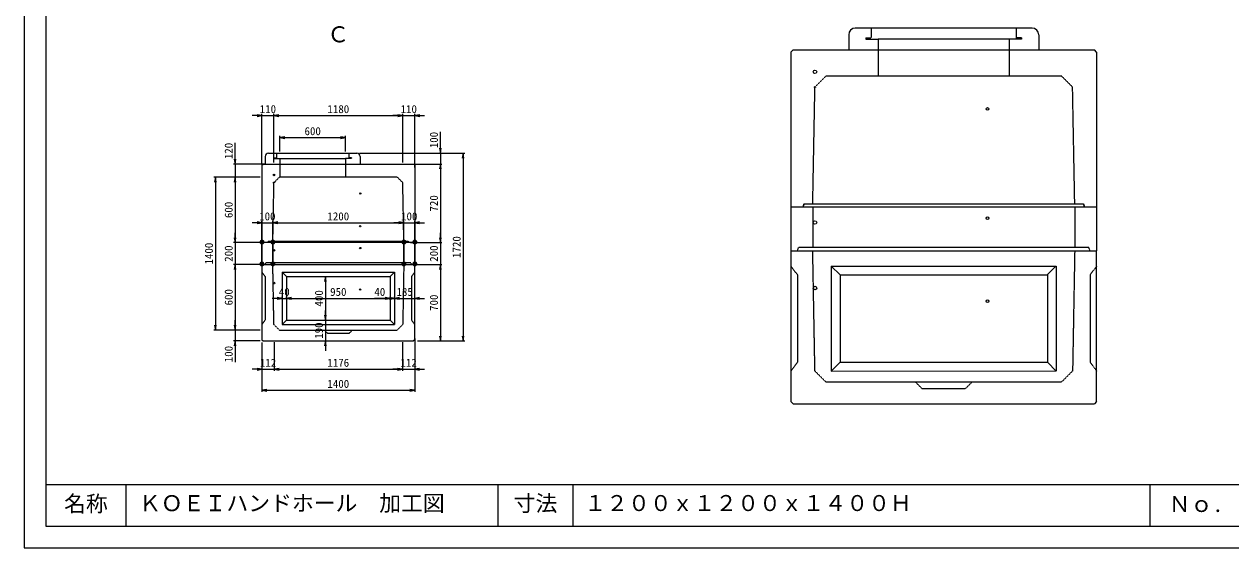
# Model space of a CAD drawing. Units: millimetres, scale not verified. Extents: x -420 to 421, y -297 to 297.
# Drawn here: x -420 to 132, y -297 to -57 of the extents above; entities that cross this region are included whole.
import ezdxf
from ezdxf.enums import TextEntityAlignment as Align

# ---------------------------------------------------------------- set-up
doc = ezdxf.new("R2010")
doc.units = ezdxf.units.MM
doc.header["$PDMODE"] = 32
doc.header["$PDSIZE"] = 0.5
doc.linetypes.add('USER2', pattern=[4.7625, 3.175, -1.5875])
doc.layers.add('0-0', color=7, linetype='Continuous')
for name, color, linetype, lineweight in [('0-1_0', 9, 'Continuous', 25), ('0-2_dims', 7, 'Continuous', 18), ('0-3_pen1実線', 4, 'Continuous', 13), ('0-4_pen2実線', 3, 'Continuous', 13), ('0-5_pen3実線', 7, 'Continuous', 25), ('0-6_pen4実線', 7, 'Continuous', 25), ('0-7_pen2破線', 3, 'USER2', 25), ('0-9_draw', 7, 'Continuous', 13)]:
    doc.layers.add(name, color=color, linetype=linetype, lineweight=lineweight)
doc.styles.add('ＭＳ ゴシック', font='')
doc.styles.get('ＭＳ ゴシック').set_extended_font_data('MS Gothic')

# ---------------------------------------------------------------- blocks, each defined once
blk = doc.blocks.new('部分図 1')
at = {"layer": '0-1_0'}
blk.add_lwpolyline([(0, 0), (16824, 0), (16824, 11878), (0, 11878)], close=True, dxfattribs=at)
at = {"layer": '0-2_dims'}
for p, q in [((2178.5, 3959), (2088.5, 3959)), ((2178.5, 3522.5), (2178.5, 3974)), ((2178.5, 3959), (2288.2, 3959)), ((2288.2, 3530), (2288.2, 3974)), ((2288.2, 3530), (2288.2, 3974)), ((2288.2, 3959), (2378.2, 3959)), ((2288.2, 3959), (3468.5, 3959)), ((3468.5, 3959), (3378.5, 3959)), ((3468.5, 3530), (3468.5, 3974)), ((3468.5, 3530), (3468.5, 3974)), ((3468.5, 3959), (3578.5, 3959)), ((3578.5, 3482), (3578.5, 3974)), ((3578.5, 3959), (3668.5, 3959)), ((2343.5, 3630), (2343.5, 3772)), ((2943.5, 3630), (2943.5, 3772)), ((3812.5, 3615), (3812.5, 3810)), ((1932.5, 3515), (1932.5, 3710)), ((2343.5, 3757), (2943.5, 3757)), ((3073.5, 3615), (3827.5, 3615)), ((3073.5, 3615), (4035.5, 3615)), ((3812.5, 3615), (3812.5, 3515)), ((4020.5, 3615), (4020.5, 1895)), ((2203.5, 3515), (1917.5, 3515)), ((1932.5, 3515), (1932.5, 3395)), ((3583.5, 3515), (3827.5, 3515)), ((3583.5, 3515), (3827.5, 3515)), ((3812.5, 3515), (3812.5, 3425)), ((3812.5, 3515), (3812.5, 2795)), ((2148.5, 3395), (1736.5, 3395)), ((1751.5, 3395), (1751.5, 1995)), ((2163.5, 3395), (1917.5, 3395)), ((2163.5, 3395), (1917.5, 3395)), ((1932.5, 3395), (1932.5, 3305)), ((1932.5, 3395), (1932.5, 2795)), ((2178.1, 2610), (2178.1, 2992)), ((2278.07, 2611.82), (2278.07, 2992)), ((2278.07, 2611.82), (2278.07, 2992)), ((3477.87, 2611.82), (3477.87, 2992)), ((3477.87, 2611.82), (3477.87, 2992)), ((3578.1, 2608.23), (3578.1, 2992)), ((1932.5, 2795), (1932.5, 2885)), ((2178.1, 2977), (2088.1, 2977)), ((2178.1, 2977), (2278.07, 2977)), ((2278.07, 2977), (2368.07, 2977)), ((2278.07, 2977), (3477.87, 2977)), ((3477.87, 2977), (3387.87, 2977)), ((3477.87, 2977), (3578.1, 2977)), ((3578.1, 2977), (3668.1, 2977)), ((3812.5, 2795), (3812.5, 2885)), ((2163.5, 2795), (1917.5, 2795)), ((2163.5, 2795), (1917.5, 2795)), ((1932.5, 2795), (1932.5, 2595)), ((3538.5, 2795), (3827.5, 2795)), ((3538.5, 2795), (3827.5, 2795)), ((3812.5, 2795), (3812.5, 2595)), ((2163.5, 2595), (1917.5, 2595)), ((2163.5, 2595), (1917.5, 2595)), ((1932.5, 2595), (1932.5, 1995)), ((1932.5, 2595), (1932.5, 2505)), ((3593.5, 2595), (3827.5, 2595)), ((3593.5, 2595), (3827.5, 2595)), ((3812.5, 2595), (3812.5, 1895)), ((3812.5, 2595), (3812.5, 2505)), ((2757.1, 2485), (2774.35, 2485)), ((2759.35, 2485), (2759.35, 2085)), ((2363.1, 2285), (2273.1, 2285)), ((2363.1, 2285), (2363.1, 2300)), ((2363.1, 2285), (2403.1, 2285)), ((2403.1, 2285), (2403.1, 2300)), ((2403.1, 2285), (2403.1, 2300)), ((2403.1, 2285), (2493.1, 2285)), ((2403.1, 2285), (3353.1, 2285)), ((3353.1, 2285), (3208.1, 2285)), ((3393.1, 2285), (3303.1, 2285)), ((3353.1, 2285), (3353.1, 2300)), ((3353.1, 2285), (3353.1, 2300)), ((3353.1, 2285), (3393.1, 2285)), ((3393.1, 2285), (3393.1, 2300)), ((3393.1, 2285), (3393.1, 2300)), ((3393.1, 2285), (3483.1, 2285)), ((3393.1, 2285), (3578.1, 2285)), ((3578.1, 2285), (3578.1, 2300)), ((3578.1, 2285), (3668.1, 2285)), ((2759.35, 2085), (2759.35, 2175)), ((2148.5, 1995), (1736.5, 1995)), ((2163.5, 1995), (1917.5, 1995)), ((2163.5, 1995), (1917.5, 1995)), ((1932.5, 1995), (1932.5, 2085)), ((1932.5, 1995), (1932.5, 1895)), ((2759.35, 2085), (2774.35, 2085)), ((2759.35, 2085), (2774.35, 2085)), ((2759.35, 2085), (2759.35, 1895)), ((2163.5, 1895), (1917.5, 1895)), ((1932.5, 1895), (1932.5, 1700)), ((2178.1, 1880), (2178.1, 1621)), ((2289.7, 1882.5), (2289.7, 1621)), ((2289.7, 1882.5), (2289.7, 1621)), ((2759.35, 1895), (2774.35, 1895)), ((2759.35, 1895), (2759.35, 1805)), ((3466.1, 1882.5), (3466.1, 1621)), ((3466.1, 1882.5), (3466.1, 1621)), ((3578.1, 1917), (3578.1, 1621)), ((3603.5, 1895), (3827.5, 1895)), ((3618.5, 1895), (4035.5, 1895)), ((2178.1, 1808.8), (2178.1, 1428)), ((3578.1, 1773), (3578.1, 1428)), ((2178.1, 1636), (2088.1, 1636)), ((2178.1, 1636), (2289.7, 1636)), ((2289.7, 1636), (2379.7, 1636)), ((2289.7, 1636), (3466.1, 1636)), ((3466.1, 1636), (3376.1, 1636)), ((3466.1, 1636), (3578.1, 1636)), ((3578.1, 1636), (3668.1, 1636)), ((2178.1, 1443), (3578.1, 1443))]:
    blk.add_line(p, q, dxfattribs=at)
for points in [[(2133.5, 3951.5), (2178.5, 3959), (2133.5, 3966.5)], [(2333.2, 3966.5), (2288.2, 3959), (2333.2, 3951.5)], [(2333.2, 3966.5), (2288.2, 3959), (2333.2, 3951.5)], [(3423.5, 3951.5), (3468.5, 3959), (3423.5, 3966.5)], [(3423.5, 3951.5), (3468.5, 3959), (3423.5, 3966.5)], [(3623.5, 3966.5), (3578.5, 3959), (3623.5, 3951.5)], [(2388.5, 3764.5), (2343.5, 3757), (2388.5, 3749.5)], [(2898.5, 3749.5), (2943.5, 3757), (2898.5, 3764.5)], [(3805, 3660), (3812.5, 3615), (3820, 3660)], [(1925, 3560), (1932.5, 3515), (1940, 3560)], [(4028, 3570), (4020.5, 3615), (4013, 3570)], [(3820, 3470), (3812.5, 3515), (3805, 3470)], [(3820, 3470), (3812.5, 3515), (3805, 3470)], [(1759, 3350), (1751.5, 3395), (1744, 3350)], [(1940, 3350), (1932.5, 3395), (1925, 3350)], [(1940, 3350), (1932.5, 3395), (1925, 3350)], [(2133.1, 2969.5), (2178.1, 2977), (2133.1, 2984.5)], [(2323.07, 2984.5), (2278.07, 2977), (2323.07, 2969.5)], [(2323.07, 2984.5), (2278.07, 2977), (2323.07, 2969.5)], [(3432.87, 2969.5), (3477.87, 2977), (3432.87, 2984.5)], [(3432.87, 2969.5), (3477.87, 2977), (3432.87, 2984.5)], [(3623.1, 2984.5), (3578.1, 2977), (3623.1, 2969.5)], [(1925, 2840), (1932.5, 2795), (1940, 2840)], [(1925, 2840), (1932.5, 2795), (1940, 2840)], [(3805, 2840), (3812.5, 2795), (3820, 2840)], [(3805, 2840), (3812.5, 2795), (3820, 2840)], [(1940, 2550), (1932.5, 2595), (1925, 2550)], [(1940, 2550), (1932.5, 2595), (1925, 2550)], [(3820, 2550), (3812.5, 2595), (3805, 2550)], [(3820, 2550), (3812.5, 2595), (3805, 2550)], [(2766.85, 2440), (2759.35, 2485), (2751.85, 2440)], [(2318.1, 2277.5), (2363.1, 2285), (2318.1, 2292.5)], [(2448.1, 2292.5), (2403.1, 2285), (2448.1, 2277.5)], [(2448.1, 2292.5), (2403.1, 2285), (2448.1, 2277.5)], [(3308.1, 2277.5), (3353.1, 2285), (3308.1, 2292.5)], [(3308.1, 2277.5), (3353.1, 2285), (3308.1, 2292.5)], [(3348.1, 2277.5), (3393.1, 2285), (3348.1, 2292.5)], [(3438.1, 2292.5), (3393.1, 2285), (3438.1, 2277.5)], [(3623.1, 2292.5), (3578.1, 2285), (3623.1, 2277.5)], [(2751.85, 2130), (2759.35, 2085), (2766.85, 2130)], [(2751.85, 2130), (2759.35, 2085), (2766.85, 2130)], [(1744, 2040), (1751.5, 1995), (1759, 2040)], [(1925, 2040), (1932.5, 1995), (1940, 2040)], [(1925, 2040), (1932.5, 1995), (1940, 2040)], [(1940, 1850), (1932.5, 1895), (1925, 1850)], [(2766.85, 1850), (2759.35, 1895), (2751.85, 1850)], [(3805, 1940), (3812.5, 1895), (3820, 1940)], [(4013, 1940), (4020.5, 1895), (4028, 1940)], [(2133.1, 1628.5), (2178.1, 1636), (2133.1, 1643.5)], [(2334.7, 1643.5), (2289.7, 1636), (2334.7, 1628.5)], [(2334.7, 1643.5), (2289.7, 1636), (2334.7, 1628.5)], [(3421.1, 1628.5), (3466.1, 1636), (3421.1, 1643.5)], [(3421.1, 1628.5), (3466.1, 1636), (3421.1, 1643.5)], [(3623.1, 1643.5), (3578.1, 1636), (3623.1, 1628.5)], [(2223.1, 1450.5), (2178.1, 1443), (2223.1, 1435.5)], [(3533.1, 1435.5), (3578.1, 1443), (3533.1, 1450.5)]]:
    blk.add_lwpolyline(points, dxfattribs=at)
at = {"layer": '0-3_pen1実線'}
for p, q in [((7823.33, 4653.6), (7817.38, 4659.55)), ((2943.5, 3562.02), (2946.48, 3565))]:
    blk.add_line(p, q, dxfattribs=at)
at = {"layer": '0-4_pen2実線'}
for centre, radius in [((7243.93, 4359.6), 16), ((8823.93, 4019.6), 12), ((2288.5, 3415), 8), ((3078.5, 3245), 6), ((7243.93, 2979.6), 16), ((8823.93, 3019.6), 12), ((3078.3, 2944.9), 6), ((2288.5, 2725), 8), ((3078.5, 2745), 6), ((2288.1, 2425), 8), ((3078.1, 2365), 6), ((7243.93, 2379.6), 16), ((8823.93, 2259.6), 12)]:
    blk.add_circle(centre, radius, dxfattribs=at)
at = {"layer": '0-5_pen3実線'}
for p, q in [((9233.33, 4759.55), (7613.33, 4759.55)), ((7553.33, 4699.55), (7553.33, 4559.55)), ((9293.33, 4699.55), (9293.33, 4559.55)), ((7023.93, 4539.6), (7043.93, 4559.6)), ((7023.93, 4539.6), (7023.93, 3119.6)), ((7043.93, 4559.6), (9803.93, 4559.6)), ((9823.93, 4539.6), (9803.93, 4559.6)), ((9823.93, 4539.6), (9823.93, 3119.6)), ((2208.5, 3585), (2208.5, 3515)), ((2238.5, 3615), (3048.5, 3615)), ((3078.5, 3585), (3078.5, 3515)), ((2178.5, 3505), (2188.5, 3515)), ((2178.5, 3505), (2178.5, 2795)), ((2188.5, 3515), (3568.5, 3515)), ((3578.5, 3505), (3568.5, 3515)), ((3578.5, 3505), (3578.5, 2795)), ((7023.93, 3119.6), (7023.93, 2719.6)), ((9823.93, 3119.6), (7023.93, 3119.6)), ((9823.93, 3119.6), (9823.93, 2719.6)), ((3578.5, 2795), (2178.5, 2795)), ((2178.5, 2795), (2178.5, 2595)), ((3578.5, 2795), (3578.5, 2595)), ((7023.93, 2719.6), (9823.93, 2719.6)), ((9823.93, 1339.6), (9823.93, 2719.6)), ((2178.5, 2595), (3578.5, 2595)), ((3578.1, 1905), (3578.1, 2595)), ((9451.93, 2579.6), (9371.93, 2499.6)), ((3392.1, 2525), (3352.1, 2485)), ((2363.1, 2045), (3391.75, 2046.35)), ((2878.1, 2085), (3353.1, 2085)), ((3353.1, 2085), (3393.1, 2045)), ((2188.1, 1895), (3568.1, 1895)), ((3578.1, 1905), (3568.1, 1895)), ((8423.93, 1699.6), (9373.93, 1699.6)), ((9373.93, 1699.6), (9453.93, 1619.6)), ((7393.93, 1619.6), (9451.23, 1622.3)), ((9823.93, 1339.6), (9803.93, 1319.6)), ((7043.93, 1319.6), (9803.93, 1319.6)), ((931, 580), (931, 200)), ((5025, 580), (5025, 200))]:
    blk.add_line(p, q, dxfattribs=at)
for points in [[(7023.93, 2719.6), (7023.93, 1339.6), (7043.93, 1319.6)], [(2178.1, 2595), (2178.1, 1905), (2188.1, 1895)], [(8423.93, 2579.6), (9453.93, 2579.6), (9453.93, 1619.6)], [(2878.1, 2525), (3393.1, 2525), (3393.1, 2045)], [(2878.1, 2485), (3353.1, 2485), (3353.1, 2085)], [(8423.93, 2499.6), (9373.93, 2499.6), (9373.93, 1699.6)]]:
    blk.add_lwpolyline(points, dxfattribs=at)
for centre, radius, start, end in [((7613.33, 4699.55), 60, 90, 180), ((9233.33, 4699.55), 60, 0, 90), ((2238.5, 3585), 30, 90, 180), ((3048.5, 3585), 30, 0, 90)]:
    blk.add_arc(centre, radius, start, end, dxfattribs=at)
at = {"layer": '0-6_pen4実線'}
for p, q in [((200, 580), (16610, 580)), ((4340.3, 580), (4340.3, 200)), ((10312, 580), (10312, 200))]:
    blk.add_line(p, q, dxfattribs=at)
blk.add_lwpolyline([(200, 200), (16610, 200), (16610, 11452), (200, 11452)], close=True, dxfattribs=at)
at = {"layer": '0-7_pen2破線'}
for p, q in [((7759.33, 4759.55), (7759.33, 4671.55)), ((9087.33, 4759.55), (9087.33, 4659.55)), ((7711.33, 4671.55), (7759.33, 4671.55)), ((7711.33, 4671.55), (7711.33, 4659.55)), ((7711.33, 4659.55), (7823.33, 4659.55)), ((7823.33, 4659.55), (7823.33, 4559.55)), ((9135.33, 4659.55), (7823.33, 4659.55)), ((9023.33, 4659.55), (9023.33, 4559.55)), ((9135.33, 4671.55), (9087.33, 4671.55)), ((9135.33, 4671.55), (9135.33, 4659.55)), ((7822.93, 4559.6), (7822.93, 4319.6)), ((9023.53, 4559.6), (9023.53, 4319.6)), ((7243.93, 4219.6), (7343.93, 4319.6)), ((7223.93, 3149.6), (7243.93, 4219.6)), ((2287.5, 3571), (2287.5, 3565)), ((2287.5, 3571), (2311.5, 3571)), ((2287.5, 3565), (2943.5, 3565)), ((2311.5, 3615), (2311.5, 3565)), ((2343.5, 3565), (2343.5, 3515)), ((2999.5, 3565), (2943.5, 3565)), ((2943.5, 3565), (2943.5, 3515)), ((2975.5, 3615), (2975.5, 3571)), ((2999.5, 3571), (2975.5, 3571)), ((2999.5, 3571), (2999.5, 3565)), ((2343.5, 3515), (2343.5, 3395)), ((2943.5, 3515), (2943.5, 3395)), ((2278.5, 2810), (2288.5, 3345)), ((2288.5, 3345), (2338.5, 3395)), ((7143.93, 3149.6), (9703.93, 3149.6)), ((7223.93, 3119.6), (7223.93, 2749.6)), ((9623.93, 3119.6), (9623.93, 2749.6)), ((2238.5, 2810), (3518.5, 2810)), ((2278.5, 2795), (2278.5, 2610)), ((3478.5, 2795), (3478.5, 2610)), ((7083.93, 2719.6), (7093.93, 2749.6)), ((8423.93, 2749.6), (7093.93, 2749.6)), ((7243.93, 1619.6), (7223.93, 2719.6)), ((9753.93, 2749.6), (8423.93, 2749.6)), ((9763.93, 2719.6), (9753.93, 2749.6)), ((2208.5, 2595), (2213.5, 2610)), ((2878.5, 2610), (2213.5, 2610)), ((2288.1, 2045), (2278.1, 2595)), ((3543.5, 2610), (2878.5, 2610)), ((3548.5, 2595), (3543.5, 2610)), ((9823.93, 2579.6), (9763.93, 2499.6)), ((3578.1, 2525), (3548.1, 2485)), ((3548.1, 2485), (3548.1, 2085)), ((9763.93, 2499.6), (9763.93, 1699.6)), ((2338.1, 1995), (2288.1, 2045)), ((2338.1, 1995), (3418.1, 1995)), ((2778.1, 1965), (2748.1, 1995)), ((3548.1, 2085), (3578.1, 2045)), ((9763.93, 1699.6), (9823.93, 1619.6)), ((7343.93, 1519.6), (7243.93, 1619.6)), ((7343.93, 1519.6), (9503.93, 1519.6)), ((8223.93, 1459.6), (8163.93, 1519.6))]:
    blk.add_line(p, q, dxfattribs=at)
for points in [[(9503.93, 4319.6), (8423.93, 4319.6), (7343.93, 4319.6)], [(9623.93, 3149.6), (9603.93, 4219.6), (9503.93, 4319.6)], [(3418.5, 3395), (2878.5, 3395), (2338.5, 3395)], [(3478.5, 2810), (3468.5, 3345), (3418.5, 3395)], [(7143.93, 3149.6), (7133.93, 3119.6), (7143.93, 3149.6)], [(9713.93, 3119.6), (9703.93, 3149.6), (9713.93, 3119.6)], [(2238.5, 2810), (2233.5, 2795), (2238.5, 2810)], [(3523.5, 2795), (3518.5, 2810), (3523.5, 2795)], [(9623.4, 2719.6), (9603.93, 1619.6), (9503.93, 1519.6)], [(3477.83, 2595), (3468.1, 2045), (3418.1, 1995)], [(7023.93, 2579.6), (7083.93, 2499.6), (7083.93, 1699.6), (7023.93, 1619.6)], [(2178.1, 2525), (2208.1, 2485), (2208.1, 2085), (2178.1, 2045)], [(2778.1, 1965), (2978.1, 1965), (3008.1, 1995)], [(8223.93, 1459.6), (8623.93, 1459.6), (8683.93, 1519.6)]]:
    blk.add_lwpolyline(points, dxfattribs=at)
for p in [(7243.93, 4219.6), (2288.5, 3345)]:
    blk.add_point(p, dxfattribs=at)
at = {"layer": '0-9_draw'}
for p, q in [((7393.93, 2579.6), (7393.93, 1619.6)), ((7393.93, 2579.6), (7473.93, 2499.6)), ((7393.93, 2579.6), (8423.93, 2579.6)), ((2363.1, 2525), (2363.1, 2045)), ((2363.1, 2525), (2403.1, 2485)), ((2363.1, 2525), (2878.1, 2525)), ((2403.1, 2485), (2403.1, 2085)), ((2403.1, 2485), (2878.1, 2485)), ((7473.93, 2499.6), (7473.93, 1699.6)), ((7473.93, 2499.6), (8423.93, 2499.6)), ((2403.1, 2085), (2363.1, 2045)), ((2403.1, 2085), (2878.1, 2085)), ((7473.93, 1699.6), (7393.93, 1619.6)), ((7473.93, 1699.6), (8423.93, 1699.6))]:
    blk.add_line(p, q, dxfattribs=at)
at = {"layer": '0-2_dims', "style": 'ＭＳ ゴシック'}
for s, height, p in [('Ｃ', 146.6, (2776.5, 4585.5)), ('110', 73.31, (2158.35, 3959.5)), ('1180', 73.31, (2778.35, 3959.5)), ('110', 73.31, (3448.5, 3959.5)), ('600', 73.31, (2568.5, 3757.5)), ('100', 73.31, (2153.08, 2977.5)), ('1200', 73.31, (2777.97, 2977.5)), ('100', 73.31, (3452.98, 2977.5)), ('●', 36.66, (2153.5, 2770)), ('●', 36.66, (2252.9, 2770)), ('●', 36.66, (3453.5, 2770)), ('●', 36.66, (3553.3, 2770)), ('●', 36.66, (2152.5, 2569.7)), ('●', 36.66, (2253.1, 2570)), ('●', 36.66, (3452.9, 2569.9)), ('●', 36.66, (3553.3, 2570)), ('40', 73.31, (2333.1, 2285.5)), ('950', 73.31, (2803.1, 2285.5)), ('40', 73.31, (3208.1, 2285.5)), ('185', 73.31, (3410.6, 2285.5)), ('112', 73.31, (2158.9, 1636.5)), ('1176', 73.31, (2777.9, 1636.5)), ('112', 73.31, (3447.1, 1636.5)), ('1400', 73.31, (2778.1, 1443.5))]:
    blk.add_text(s, height=height, dxfattribs=at).set_placement(p, align=Align.BOTTOM_LEFT)
for s, p in [('100', (3812, 3660)), ('120', (1932, 3560)), ('720', (3812, 3080)), ('600', (1932, 3020)), ('1400', (1751, 2595)), ('200', (1932, 2620)), ('200', (3812, 2620)), ('1720', (4020, 2655)), ('600', (1932, 2220)), ('400', (2758.85, 2210)), ('700', (3812, 2170)), ('190', (2758.85, 1915)), ('100', (1932, 1700))]:
    blk.add_text(s, height=73.31, rotation=90, dxfattribs=at).set_placement(p, align=Align.BOTTOM_LEFT)
at = {"layer": '0-5_pen3実線', "style": 'ＭＳ ゴシック'}
for s, p in [('名称', (366, 287)), ('ＫＯＥＩハンドホール\u3000加工図', (1053, 292)), ('寸法', (4484.2, 291)), ('１２００ｘ１２００ｘ１４００Ｈ', (5132, 293)), ('Ｎｏ.', (10484.7, 284.33))]:
    blk.add_text(s, height=146.6, dxfattribs=at).set_placement(p, align=Align.BOTTOM_LEFT)

msp = doc.modelspace()

# ---------------------------------------------------------------- block references
at = {"layer": '0-0', "xscale": 0.05, "yscale": 0.05}
msp.add_blockref('部分図 1', (-420.5, -297), dxfattribs=at)

doc.saveas('drawing.dxf')
